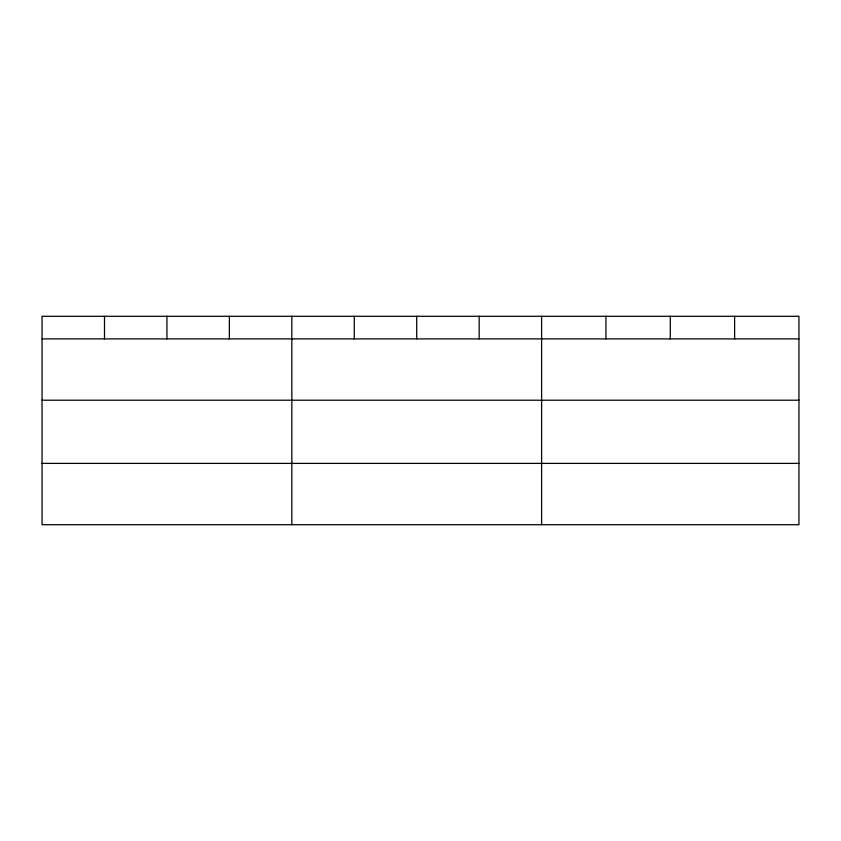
<?xml version="1.0" encoding="UTF-8"?>
<svg xmlns="http://www.w3.org/2000/svg" width="841" height="841" viewBox="0 0 841 841"><rect width="100%" height="100%" fill="white"/><g stroke="black" fill="none" stroke-linecap="round" stroke-linejoin="round"><path stroke-width="1.26" d="M798.95 400.211L798.95 316.29L42.05 316.29L42.05 524.71L798.95 524.71L798.95 400.211L42.05 400.211M42.05 338.891L798.95 338.891M42.05 463.391L798.95 463.391M734.613 316.29L734.613 338.891M670.277 316.29L670.277 338.891M605.941 316.29L605.941 338.891M541.604 316.29L541.604 524.71M479.16 316.29L479.16 338.891M416.715 316.29L416.715 338.891M354.271 316.29L354.271 338.891M291.827 316.29L291.827 524.71M229.383 316.29L229.383 338.891M166.939 316.29L166.939 338.891M104.494 316.29L104.494 338.891"/></g></svg>
